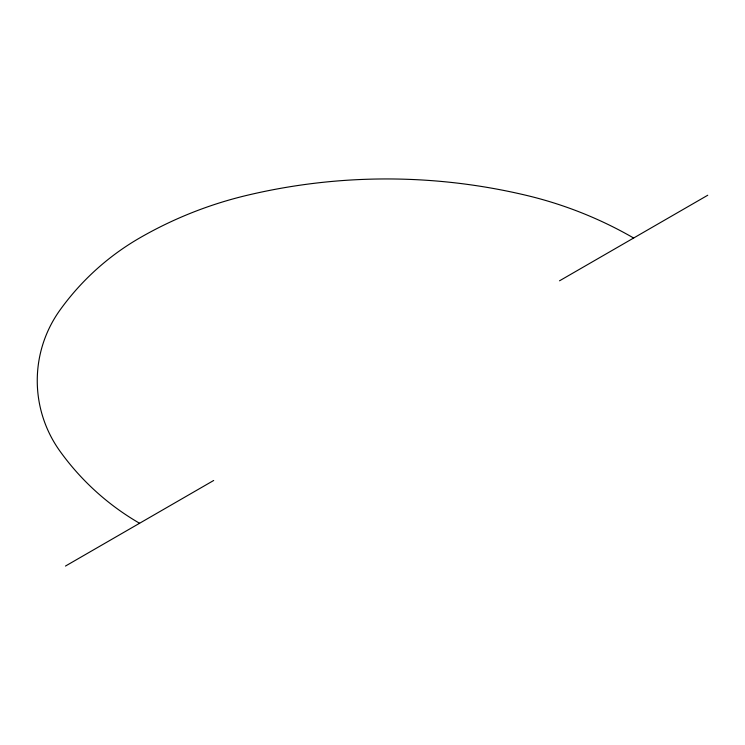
<?xml version="1.0" encoding="UTF-8"?>
<svg xmlns="http://www.w3.org/2000/svg" width="745" height="745" viewBox="0 0 745 745"><rect width="100%" height="100%" fill="white"/><g stroke="black" fill="none" stroke-linecap="round" stroke-linejoin="round"><path stroke-width="1.12" d="M65.467 566.06L213.685 480.478M559.532 280.809L707.75 195.237M139.576 523.269A254.902 254.902 0 0 1 59.917 451.107A120.876 120.876 0 0 1 59.917 310.181A254.902 254.902 0 0 1 139.576 238.018A399.218 399.218 0 0 1 246.334 195.488A603.115 603.115 0 0 1 526.883 195.488A399.218 399.218 0 0 1 633.641 238.018"/></g></svg>
